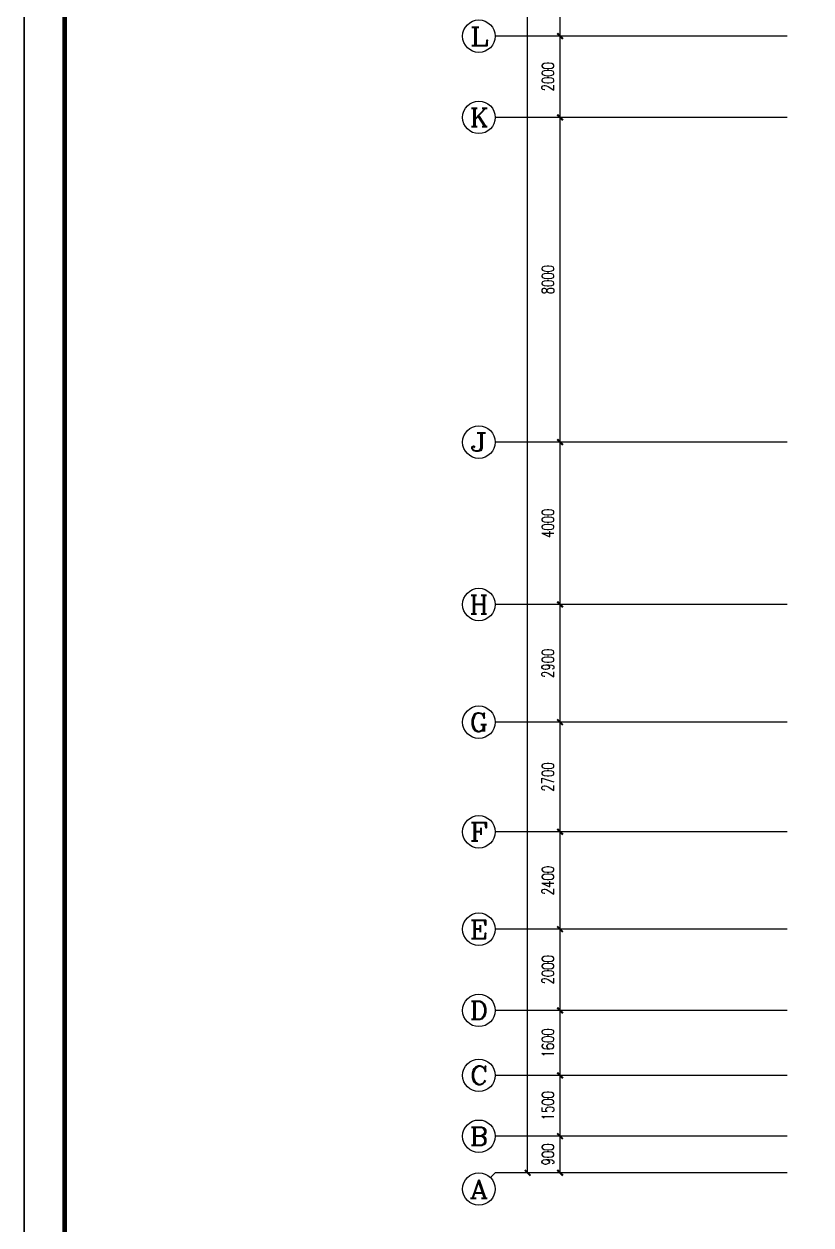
# Model space of a CAD drawing. Extents: x 190999 to 834799, y -200814 to 215286.
# Drawn here: x 666599 to 685985, y -62882 to -33296 of the extents above; entities that cross this region are included whole.
import ezdxf
from ezdxf.enums import TextEntityAlignment as Align

# ---------------------------------------------------------------- set-up
doc = ezdxf.new("R2010")
doc.units = 0
doc.header["$LTSCALE"] = 1000
doc.header["$MEASUREMENT"] = 0
for name, color, linetype in [('AXIS', 3, 'Continuous'), ('AXIS_TEXT', 7, 'Continuous'), ('图框', 189, 'Continuous')]:
    doc.layers.add(name, color=color, linetype=linetype)
doc.styles.add('_TCH_AXIS', font='COMPLEX', dxfattribs={"bigfont": 'GBCBIG'})
doc.styles.add('COMPLEX', font='COMPLEX')
doc.styles.add('DIM_FONT', font='SIMPLEX', dxfattribs={"width": 0.7, "bigfont": 'GBCBIG'})
doc.dimstyles.new('DIMN', dxfattribs={"dimtxt": 300, "dimasz": 100, "dimexe": 250, "dimexo": 300, "dimgap": 150, "dimtad": 1, "dimdec": 0, "dimzin": 0, "dimdsep": 46, "dimtxsty": 'DIM_FONT', "dimblk": 'ARCHTICK', "dimcen": 0.09, "dimclrt": 7, "dimazin": 2, "dimtfac": 1, "dimtdec": 0, "dimtix": 1, "dimtmove": 2, "dimatfit": 3, "dimfxl": 0, "dimtolj": 1, "dimtzin": 0, "dimarcsym": 0})

# ---------------------------------------------------------------- blocks, each defined once
blk = doc.blocks.new('TJAD_TK_A0')
at = {"layer": '图框'}
for p, q in [((2162, -441.7), (2162, 399.3)), ((973, -441.7), (2162, -441.7))]:
    blk.add_line(p, q, dxfattribs=at)
at = {"layer": '图框', "const_width": 1.2}
blk.add_lwpolyline([(2152, -431.7), (2152, 389.3), (998, 389.3), (998, -431.7)], close=True, dxfattribs=at)
blk = doc.blocks.new('_ArchTick')
at = {"const_width": 0.5}
blk.add_lwpolyline([(-0.7, -0.7), (0.7, 0.7)], dxfattribs=at)
blk = doc.blocks.new('*D664')
at = {"layer": 'AXIS', "color": 0, "lineweight": -2}
for p, q in [((680599, -60696), (679554, -60696)), ((679804, -61596), (679804, -60696)), ((680599, -61596), (679554, -61596))]:
    blk.add_line(p, q, dxfattribs=at)
at = {"layer": 'Defpoints', "color": 0}
for p in [(679804, -60696), (680899, -60696), (680899, -61596)]:
    blk.add_point(p, dxfattribs=at)
at = {"layer": 'AXIS', "color": 0, "lineweight": -2, "xscale": 100, "yscale": 100, "zscale": 100}
for p, rotation in [((679804, -60696), 90), ((679804, -61596), 270)]:
    blk.add_blockref('_ArchTick', p, dxfattribs=dict(at, rotation=rotation))
at = {"layer": 'AXIS', "color": 7, "insert": (679504, -61146), "char_height": 300, "attachment_point": 5, "rotation": 90, "style": 'DIM_FONT'}
blk.add_mtext('\\A1;900', dxfattribs=at)
blk = doc.blocks.new('*D665')
at = {"layer": 'AXIS', "color": 0, "lineweight": -2}
for p, q in [((680599, -59196), (679554, -59196)), ((679804, -60696), (679804, -59196)), ((680599, -60696), (679554, -60696))]:
    blk.add_line(p, q, dxfattribs=at)
at = {"layer": 'Defpoints', "color": 0}
for p in [(679804, -59196), (680899, -59196), (680899, -60696)]:
    blk.add_point(p, dxfattribs=at)
at = {"layer": 'AXIS', "color": 0, "lineweight": -2, "xscale": 100, "yscale": 100, "zscale": 100}
for p, rotation in [((679804, -59196), 90), ((679804, -60696), 270)]:
    blk.add_blockref('_ArchTick', p, dxfattribs=dict(at, rotation=rotation))
at = {"layer": 'AXIS', "color": 7, "insert": (679504, -59946), "char_height": 300, "attachment_point": 5, "rotation": 90, "style": 'DIM_FONT'}
blk.add_mtext('\\A1;1500', dxfattribs=at)
blk = doc.blocks.new('*D666')
at = {"layer": 'AXIS', "color": 0, "lineweight": -2}
for p, q in [((680599, -57596), (679554, -57596)), ((679804, -59196), (679804, -57596)), ((680599, -59196), (679554, -59196))]:
    blk.add_line(p, q, dxfattribs=at)
at = {"layer": 'Defpoints', "color": 0}
for p in [(679804, -57596), (680899, -57596), (680899, -59196)]:
    blk.add_point(p, dxfattribs=at)
at = {"layer": 'AXIS', "color": 0, "lineweight": -2, "xscale": 100, "yscale": 100, "zscale": 100}
for p, rotation in [((679804, -57596), 90), ((679804, -59196), 270)]:
    blk.add_blockref('_ArchTick', p, dxfattribs=dict(at, rotation=rotation))
at = {"layer": 'AXIS', "color": 7, "insert": (679504, -58396), "char_height": 300, "attachment_point": 5, "rotation": 90, "style": 'DIM_FONT'}
blk.add_mtext('\\A1;1600', dxfattribs=at)
blk = doc.blocks.new('*D667')
at = {"layer": 'AXIS', "color": 0, "lineweight": -2}
for p, q in [((680599, -55596), (679554, -55596)), ((679804, -57596), (679804, -55596)), ((680599, -57596), (679554, -57596))]:
    blk.add_line(p, q, dxfattribs=at)
at = {"layer": 'Defpoints', "color": 0}
for p in [(679804, -55596), (680899, -55596), (680899, -57596)]:
    blk.add_point(p, dxfattribs=at)
at = {"layer": 'AXIS', "color": 0, "lineweight": -2, "xscale": 100, "yscale": 100, "zscale": 100}
for p, rotation in [((679804, -55596), 90), ((679804, -57596), 270)]:
    blk.add_blockref('_ArchTick', p, dxfattribs=dict(at, rotation=rotation))
at = {"layer": 'AXIS', "color": 7, "insert": (679504, -56596), "char_height": 300, "attachment_point": 5, "rotation": 90, "style": 'DIM_FONT'}
blk.add_mtext('\\A1;2000', dxfattribs=at)
blk = doc.blocks.new('*D668')
at = {"layer": 'AXIS', "color": 0, "lineweight": -2}
for p, q in [((680599, -53196), (679554, -53196)), ((679804, -55596), (679804, -53196)), ((680599, -55596), (679554, -55596))]:
    blk.add_line(p, q, dxfattribs=at)
at = {"layer": 'Defpoints', "color": 0}
for p in [(679804, -53196), (680899, -53196), (680899, -55596)]:
    blk.add_point(p, dxfattribs=at)
at = {"layer": 'AXIS', "color": 0, "lineweight": -2, "xscale": 100, "yscale": 100, "zscale": 100}
for p, rotation in [((679804, -53196), 90), ((679804, -55596), 270)]:
    blk.add_blockref('_ArchTick', p, dxfattribs=dict(at, rotation=rotation))
at = {"layer": 'AXIS', "color": 7, "insert": (679504, -54396), "char_height": 300, "attachment_point": 5, "rotation": 90, "style": 'DIM_FONT'}
blk.add_mtext('\\A1;2400', dxfattribs=at)
blk = doc.blocks.new('*D669')
at = {"layer": 'AXIS', "color": 0, "lineweight": -2}
for p, q in [((680599, -50496), (679554, -50496)), ((679804, -53196), (679804, -50496)), ((680599, -53196), (679554, -53196))]:
    blk.add_line(p, q, dxfattribs=at)
at = {"layer": 'Defpoints', "color": 0}
for p in [(679804, -50496), (680899, -50496), (680899, -53196)]:
    blk.add_point(p, dxfattribs=at)
at = {"layer": 'AXIS', "color": 0, "lineweight": -2, "xscale": 100, "yscale": 100, "zscale": 100}
for p, rotation in [((679804, -50496), 90), ((679804, -53196), 270)]:
    blk.add_blockref('_ArchTick', p, dxfattribs=dict(at, rotation=rotation))
at = {"layer": 'AXIS', "color": 7, "insert": (679504, -51846), "char_height": 300, "attachment_point": 5, "rotation": 90, "style": 'DIM_FONT'}
blk.add_mtext('\\A1;2700', dxfattribs=at)
blk = doc.blocks.new('*D670')
at = {"layer": 'AXIS', "color": 0, "lineweight": -2}
for p, q in [((680599, -47596), (679554, -47596)), ((679804, -50496), (679804, -47596)), ((680599, -50496), (679554, -50496))]:
    blk.add_line(p, q, dxfattribs=at)
at = {"layer": 'Defpoints', "color": 0}
for p in [(679804, -47596), (680899, -47596), (680899, -50496)]:
    blk.add_point(p, dxfattribs=at)
at = {"layer": 'AXIS', "color": 0, "lineweight": -2, "xscale": 100, "yscale": 100, "zscale": 100}
for p, rotation in [((679804, -47596), 90), ((679804, -50496), 270)]:
    blk.add_blockref('_ArchTick', p, dxfattribs=dict(at, rotation=rotation))
at = {"layer": 'AXIS', "color": 7, "insert": (679504, -49046), "char_height": 300, "attachment_point": 5, "rotation": 90, "style": 'DIM_FONT'}
blk.add_mtext('\\A1;2900', dxfattribs=at)
blk = doc.blocks.new('*D671')
at = {"layer": 'AXIS', "color": 0, "lineweight": -2}
for p, q in [((680599, -43596), (679554, -43596)), ((679804, -47596), (679804, -43596)), ((680599, -47596), (679554, -47596))]:
    blk.add_line(p, q, dxfattribs=at)
at = {"layer": 'Defpoints', "color": 0}
for p in [(679804, -43596), (680899, -43596), (680899, -47596)]:
    blk.add_point(p, dxfattribs=at)
at = {"layer": 'AXIS', "color": 0, "lineweight": -2, "xscale": 100, "yscale": 100, "zscale": 100}
for p, rotation in [((679804, -43596), 90), ((679804, -47596), 270)]:
    blk.add_blockref('_ArchTick', p, dxfattribs=dict(at, rotation=rotation))
at = {"layer": 'AXIS', "color": 7, "insert": (679504, -45596), "char_height": 300, "attachment_point": 5, "rotation": 90, "style": 'DIM_FONT'}
blk.add_mtext('\\A1;4000', dxfattribs=at)
blk = doc.blocks.new('*D672')
at = {"layer": 'AXIS', "color": 0, "lineweight": -2}
for p, q in [((680599, -35596), (679554, -35596)), ((679804, -43596), (679804, -35596)), ((680599, -43596), (679554, -43596))]:
    blk.add_line(p, q, dxfattribs=at)
at = {"layer": 'Defpoints', "color": 0}
for p in [(679804, -35596), (680899, -35596), (680899, -43596)]:
    blk.add_point(p, dxfattribs=at)
at = {"layer": 'AXIS', "color": 0, "lineweight": -2, "xscale": 100, "yscale": 100, "zscale": 100}
for p, rotation in [((679804, -35596), 90), ((679804, -43596), 270)]:
    blk.add_blockref('_ArchTick', p, dxfattribs=dict(at, rotation=rotation))
at = {"layer": 'AXIS', "color": 7, "insert": (679504, -39596), "char_height": 300, "attachment_point": 5, "rotation": 90, "style": 'DIM_FONT'}
blk.add_mtext('\\A1;8000', dxfattribs=at)
blk = doc.blocks.new('*D673')
at = {"layer": 'AXIS', "color": 0, "lineweight": -2}
for p, q in [((680599, -33596), (679554, -33596)), ((679804, -35596), (679804, -33596)), ((680599, -35596), (679554, -35596))]:
    blk.add_line(p, q, dxfattribs=at)
at = {"layer": 'Defpoints', "color": 0}
for p in [(679804, -33596), (680899, -33596), (680899, -35596)]:
    blk.add_point(p, dxfattribs=at)
at = {"layer": 'AXIS', "color": 0, "lineweight": -2, "xscale": 100, "yscale": 100, "zscale": 100}
for p, rotation in [((679804, -33596), 90), ((679804, -35596), 270)]:
    blk.add_blockref('_ArchTick', p, dxfattribs=dict(at, rotation=rotation))
at = {"layer": 'AXIS', "color": 7, "insert": (679504, -34596), "char_height": 300, "attachment_point": 5, "rotation": 90, "style": 'DIM_FONT'}
blk.add_mtext('\\A1;2000', dxfattribs=at)
blk = doc.blocks.new('*D674')
at = {"layer": 'AXIS', "color": 0, "lineweight": -2}
for p, q in [((680599, -29596), (679554, -29596)), ((679804, -33596), (679804, -29596)), ((680599, -33596), (679554, -33596))]:
    blk.add_line(p, q, dxfattribs=at)
at = {"layer": 'Defpoints', "color": 0}
for p in [(679804, -29596), (680899, -29596), (680899, -33596)]:
    blk.add_point(p, dxfattribs=at)
at = {"layer": 'AXIS', "color": 0, "lineweight": -2, "xscale": 100, "yscale": 100, "zscale": 100}
for p, rotation in [((679804, -29596), 90), ((679804, -33596), 270)]:
    blk.add_blockref('_ArchTick', p, dxfattribs=dict(at, rotation=rotation))
at = {"layer": 'AXIS', "color": 7, "insert": (679504, -31596), "char_height": 300, "attachment_point": 5, "rotation": 90, "style": 'DIM_FONT'}
blk.add_mtext('\\A1;4000', dxfattribs=at)
blk = doc.blocks.new('*D691')
at = {"layer": 'AXIS', "color": 0, "lineweight": -2}
for p, q in [((680599, 26404), (678754, 26404)), ((679004, -61596), (679004, 26404)), ((680599, -61596), (678754, -61596))]:
    blk.add_line(p, q, dxfattribs=at)
at = {"layer": 'Defpoints', "color": 0}
for p in [(679004, 26404), (680899, 26404), (680899, -61596)]:
    blk.add_point(p, dxfattribs=at)
at = {"layer": 'AXIS', "color": 0, "lineweight": -2, "xscale": 100, "yscale": 100, "zscale": 100}
for p, rotation in [((679004, 26404), 90), ((679004, -61596), 270)]:
    blk.add_blockref('_ArchTick', p, dxfattribs=dict(at, rotation=rotation))
at = {"layer": 'AXIS', "color": 7, "insert": (678704, -17596), "char_height": 300, "attachment_point": 5, "rotation": 90, "style": 'DIM_FONT'}
blk.add_mtext('\\A1;88000', dxfattribs=at)
blk = doc.blocks.new('_AXISO')
blk.add_circle((0, 0), 0.5)
at = {"layer": 'AXIS_TEXT', "style": 'COMPLEX', "width": 1.041667}
blk.add_attdef('A', text='', height=0.56, dxfattribs=at).set_placement((-0.25, -0.28), (0.25, -0.28), align=Align.FIT)

msp = doc.modelspace()

# ---------------------------------------------------------------- linework, layer by layer
at = {"layer": 'AXIS'}
for p, q in [((685398.5, -33596.3), (678204.1, -33596.3)), ((685398.5, -35596.3), (678204.1, -35596.3)), ((685398.5, -43596.3), (678204.1, -43596.3)), ((685398.5, -47596.3), (678204.1, -47596.3)), ((685398.5, -50496.3), (678204.1, -50496.3)), ((685398.5, -53196.3), (678204.1, -53196.3)), ((685398.5, -55596.3), (678204.1, -55596.3)), ((685398.5, -57596.3), (678204.1, -57596.3)), ((685398.5, -59196.3), (678204.1, -59196.3)), ((685398.5, -60696.3), (678204.1, -60696.3)), ((678086.9, -61713.5), (678204.1, -61596.3)), ((685398.5, -61596.3), (678204.1, -61596.3))]:
    msp.add_line(p, q, dxfattribs=at)

# ---------------------------------------------------------------- block references
ref = msp.add_blockref('_AXISO', (677804.1, -33596.3), dxfattribs=dict(at, xscale=800, yscale=800, zscale=800))
ref.add_attrib('A', 'L', dxfattribs={"layer": 'AXIS_TEXT', "height": 452.5, "style": '_TCH_AXIS', "width": 1.4}).set_placement((677577.8, -33822.6), (678030.4, -33822.6), align=Align.FIT)
ref = msp.add_blockref('_AXISO', (677804.1, -35596.3), dxfattribs=dict(at, xscale=800, yscale=800, zscale=800))
ref.add_attrib('A', 'K', dxfattribs={"layer": 'AXIS_TEXT', "height": 452.5, "style": '_TCH_AXIS', "width": 1.105263}).set_placement((677577.8, -35822.6), (678030.4, -35822.6), align=Align.FIT)
ref = msp.add_blockref('_AXISO', (677804.1, -43596.3), dxfattribs=dict(at, xscale=800, yscale=800, zscale=800))
ref.add_attrib('A', 'J', dxfattribs={"layer": 'AXIS_TEXT', "height": 452.5, "style": '_TCH_AXIS', "width": 1.909091}).set_placement((677577.8, -43822.6), (678030.4, -43822.6), align=Align.FIT)
ref = msp.add_blockref('_AXISO', (677804.1, -47596.3), dxfattribs=dict(at, xscale=800, yscale=800, zscale=800))
ref.add_attrib('A', 'H', dxfattribs={"layer": 'AXIS_TEXT', "height": 452.5, "style": '_TCH_AXIS', "width": 1.05}).set_placement((677577.8, -47822.6), (678030.4, -47822.6), align=Align.FIT)
ref = msp.add_blockref('_AXISO', (677804.1, -50496.3), dxfattribs=dict(at, xscale=800, yscale=800, zscale=800))
ref.add_attrib('A', 'G', dxfattribs={"layer": 'AXIS_TEXT', "height": 452.5, "style": '_TCH_AXIS', "width": 1.166667}).set_placement((677577.8, -50722.6), (678030.4, -50722.6), align=Align.FIT)
ref = msp.add_blockref('_AXISO', (677804.1, -53196.3), dxfattribs=dict(at, xscale=800, yscale=800, zscale=800))
ref.add_attrib('A', 'F', dxfattribs={"layer": 'AXIS_TEXT', "height": 452.5, "style": '_TCH_AXIS', "width": 1.3125}).set_placement((677577.8, -53422.6), (678030.4, -53422.6), align=Align.FIT)
ref = msp.add_blockref('_AXISO', (677804.1, -55596.3), dxfattribs=dict(at, xscale=800, yscale=800, zscale=800))
ref.add_attrib('A', 'E', dxfattribs={"layer": 'AXIS_TEXT', "height": 452.5, "style": '_TCH_AXIS', "width": 1.3125}).set_placement((677577.8, -55822.6), (678030.4, -55822.6), align=Align.FIT)
ref = msp.add_blockref('_AXISO', (677804.1, -57596.3), dxfattribs=dict(at, xscale=800, yscale=800, zscale=800))
ref.add_attrib('A', 'D', dxfattribs={"layer": 'AXIS_TEXT', "height": 452.5, "style": '_TCH_AXIS', "width": 1.235294}).set_placement((677577.8, -57822.6), (678030.4, -57822.6), align=Align.FIT)
ref = msp.add_blockref('_AXISO', (677804.1, -59196.3), dxfattribs=dict(at, xscale=800, yscale=800, zscale=800))
ref.add_attrib('A', 'C', dxfattribs={"layer": 'AXIS_TEXT', "height": 452.5, "style": '_TCH_AXIS', "width": 1.4}).set_placement((677577.8, -59422.6), (678030.4, -59422.6), align=Align.FIT)
ref = msp.add_blockref('_AXISO', (677804.1, -60696.3), dxfattribs=dict(at, xscale=800, yscale=800, zscale=800))
ref.add_attrib('A', 'B', dxfattribs={"layer": 'AXIS_TEXT', "height": 452.5, "style": '_TCH_AXIS', "width": 1.235294}).set_placement((677577.8, -60922.6), (678030.4, -60922.6), align=Align.FIT)
ref = msp.add_blockref('_AXISO', (677804.1, -61996.3), dxfattribs=dict(at, xscale=800, yscale=800, zscale=800))
ref.add_attrib('A', 'A', dxfattribs={"layer": 'AXIS_TEXT', "height": 452.5, "style": '_TCH_AXIS', "width": 1.166667}).set_placement((677577.8, -62222.6), (678030.4, -62222.6), align=Align.FIT)
at = {"layer": '图框', "xscale": 100, "yscale": 100, "zscale": 100, "rotation": 270}
msp.add_blockref('TJAD_TK_A0', (710768.8, 134286.5), dxfattribs=at)
at = {"layer": '图框', "xscale": 100, "yscale": 100, "zscale": 100}
msp.add_blockref('TJAD_TK_A0', (450398.6, -52243.2), dxfattribs=at)

# ---------------------------------------------------------------- dimensions: what is measured, and where the dimension line sits
at = {"layer": 'AXIS'}
for p1, p2, distance, picture, middle in [((680898.5, -61596.3), (680898.5, 26403.7), 1894.4, '*D691', (678704.1, -17596.3)), ((680898.5, -33596.3), (680898.5, -29596.3), 1094.4, '*D674', (679504.1, -31596.3)), ((680898.5, -35596.3), (680898.5, -33596.3), 1094.4, '*D673', (679504.1, -34596.3)), ((680898.5, -43596.3), (680898.5, -35596.3), 1094.4, '*D672', (679504.1, -39596.3)), ((680898.5, -47596.3), (680898.5, -43596.3), 1094.4, '*D671', (679504.1, -45596.3)), ((680898.5, -50496.3), (680898.5, -47596.3), 1094.4, '*D670', (679504.1, -49046.3)), ((680898.5, -53196.3), (680898.5, -50496.3), 1094.4, '*D669', (679504.1, -51846.3)), ((680898.5, -55596.3), (680898.5, -53196.3), 1094.4, '*D668', (679504.1, -54396.3)), ((680898.5, -57596.3), (680898.5, -55596.3), 1094.4, '*D667', (679504.1, -56596.3)), ((680898.5, -59196.3), (680898.5, -57596.3), 1094.4, '*D666', (679504.1, -58396.3)), ((680898.5, -60696.3), (680898.5, -59196.3), 1094.4, '*D665', (679504.1, -59946.3)), ((680898.5, -61596.3), (680898.5, -60696.3), 1094.4, '*D664', (679504.1, -61146.3))]:
    dim = msp.add_aligned_dim(p1=p1, p2=p2, distance=distance, dimstyle='DIMN', dxfattribs=at)
    dim.commit()
    dim.dimension.update_dxf_attribs({"geometry": picture, "text_midpoint": middle})

doc.saveas('drawing.dxf')
